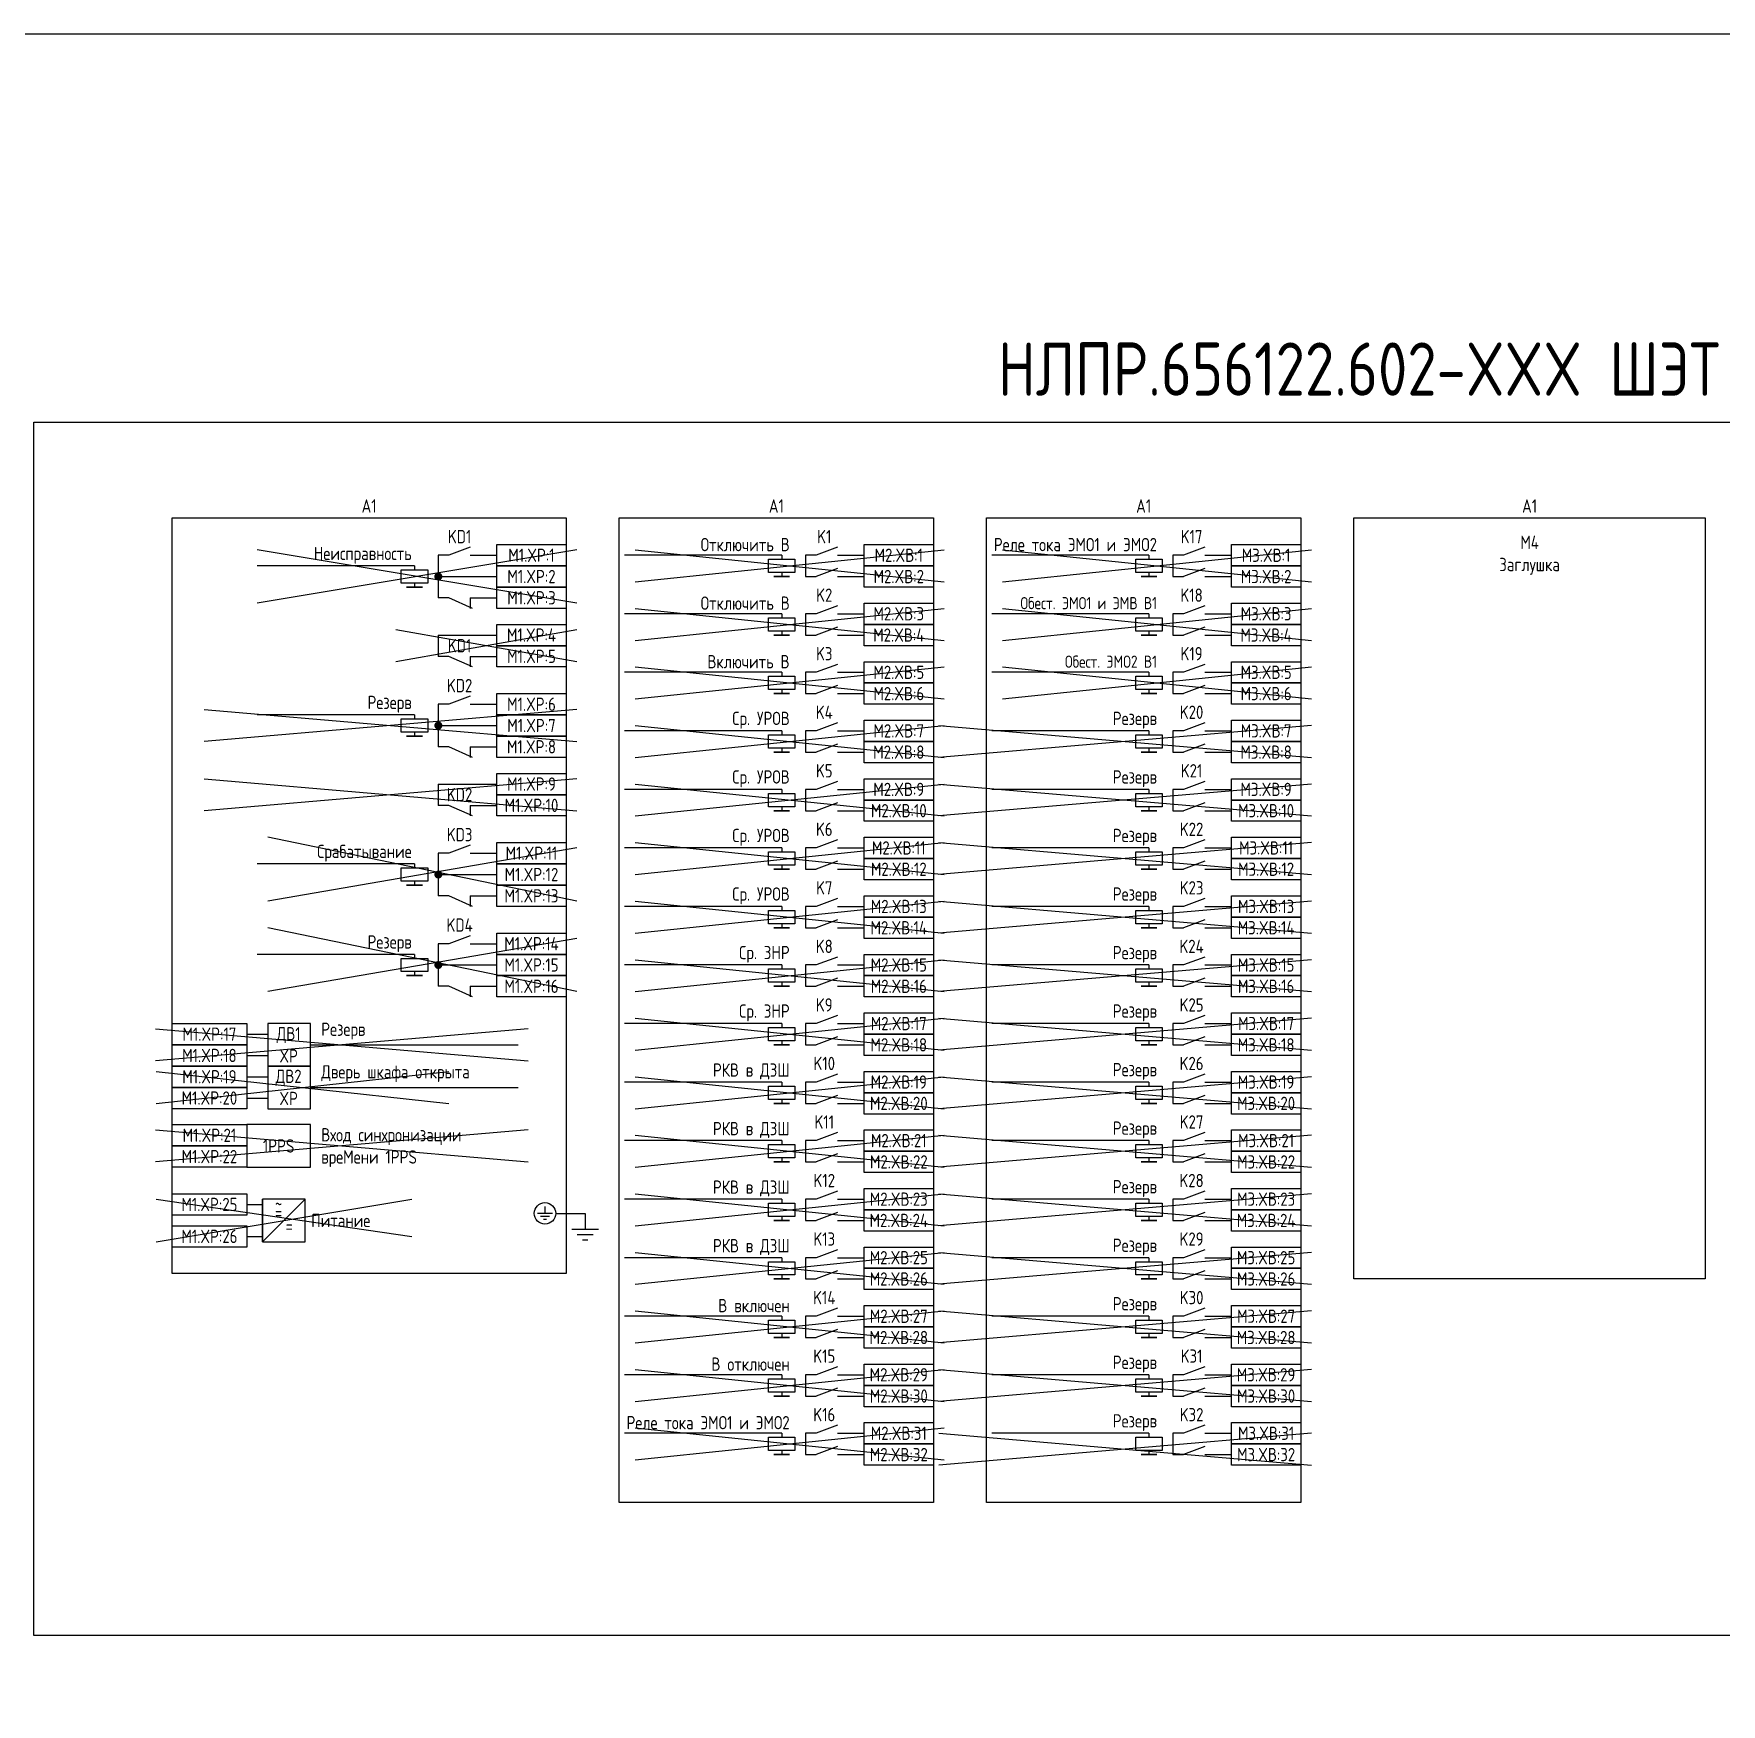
# Model space of a CAD drawing. Header units: millimetres. Extents: x -774 to 2891, y -90 to 618.
# Drawn here: x 0 to 317, y 304.1 to 618 of the extents above; entities that cross this region are included whole.
import ezdxf

# ---------------------------------------------------------------- set-up
doc = ezdxf.new("R2010")
doc.units = ezdxf.units.MM
doc.styles.add('Gost_type_A', font='GOST_A.TTF')

# ---------------------------------------------------------------- blocks, each defined once
blk = doc.blocks.new('POINT')
at = {"const_width": 0.75}
blk.add_lwpolyline([(-0.375, 0, 1), (0.375, 0, 1)], format="xyb", close=True, dxfattribs=at)

msp = doc.modelspace()

# ---------------------------------------------------------------- linework, layer by layer
at = {"color": 6}
for p, q in [((102, 511), (42, 521)), ((102, 521), (42, 511)), ((113, 521), (171, 515)), ((113, 515), (171, 521)), ((182, 521), (240, 515)), ((182, 515), (240, 521)), ((113, 510), (171, 504)), ((113, 504), (171, 510)), ((182, 510), (240, 504)), ((182, 504), (240, 510)), ((102, 506), (68, 500)), ((102, 500), (68, 506)), ((113, 499), (171, 493)), ((113, 493), (171, 499)), ((182, 499), (240, 493)), ((182, 493), (240, 499)), ((113, 488), (171, 482)), ((113, 482), (171, 488)), ((113, 477), (171, 471)), ((113, 471), (171, 477)), ((102, 455), (44, 467)), ((113, 466), (171, 460)), ((113, 460), (171, 466)), ((102, 465), (44, 455)), ((113, 455), (171, 449)), ((113, 449), (171, 455)), ((102, 438), (44, 450)), ((102, 448), (44, 438)), ((113, 444), (171, 438)), ((113, 438), (171, 444)), ((113, 433), (171, 427)), ((113, 427), (171, 433)), ((23, 423), (78, 417)), ((23, 417), (78, 423)), ((113, 422), (171, 416)), ((113, 416), (171, 422)), ((113, 411), (171, 405)), ((113, 405), (171, 411)), ((113, 400), (171, 394)), ((113, 394), (171, 400)), ((23, 399), (71, 392)), ((23, 391), (71, 399)), ((113, 389), (171, 383)), ((113, 383), (171, 389)), ((113, 378), (171, 372)), ((113, 372), (171, 378)), ((113, 367), (171, 361)), ((113, 361), (171, 367)), ((113, 356), (171, 350)), ((113, 350), (171, 356))]:
    msp.add_line(p, q, dxfattribs=at)
at = {"ltscale": 1.08}
for p, q in [((78, 520), (76, 520)), ((76, 520), (76, 512)), ((82, 520), (87, 520)), ((147, 520), (145, 520)), ((145, 520), (145, 516)), ((151, 520), (156, 520)), ((216, 520), (214, 520)), ((214, 520), (214, 516)), ((220, 520), (225, 520)), ((76, 516), (87, 516)), ((145, 516), (147, 516)), ((151, 516), (156, 516)), ((214, 516), (216, 516)), ((220, 516), (225, 516)), ((78, 512), (76, 512)), ((82, 512), (87, 512)), ((147, 509), (145, 509)), ((145, 509), (145, 505)), ((151, 509), (156, 509)), ((216, 509), (214, 509)), ((214, 509), (214, 505)), ((220, 509), (225, 509)), ((76, 505), (87, 505)), ((145, 505), (147, 505)), ((151, 505), (156, 505)), ((214, 505), (216, 505)), ((220, 505), (225, 505)), ((78, 501), (76, 501)), ((82, 501), (87, 501)), ((147, 498), (145, 498)), ((145, 498), (145, 494)), ((151, 498), (156, 498)), ((216, 498), (214, 498)), ((214, 498), (214, 494)), ((220, 498), (225, 498)), ((78, 492), (76, 492)), ((76, 492), (76, 484)), ((82, 492), (87, 492)), ((145, 494), (147, 494)), ((151, 494), (156, 494)), ((214, 494), (216, 494)), ((220, 494), (225, 494)), ((76, 488), (87, 488)), ((147, 487), (145, 487)), ((145, 487), (145, 483)), ((151, 487), (156, 487)), ((216, 487), (214, 487)), ((214, 487), (214, 483)), ((220, 487), (225, 487)), ((78, 484), (76, 484)), ((82, 484), (87, 484)), ((145, 483), (147, 483)), ((151, 483), (156, 483)), ((214, 483), (216, 483)), ((220, 483), (225, 483)), ((76, 477), (87, 477)), ((147, 476), (145, 476)), ((145, 476), (145, 472)), ((151, 476), (156, 476)), ((216, 476), (214, 476)), ((214, 476), (214, 472)), ((220, 476), (225, 476)), ((78, 473), (76, 473)), ((82, 473), (87, 473)), ((145, 472), (147, 472)), ((151, 472), (156, 472)), ((214, 472), (216, 472)), ((220, 472), (225, 472)), ((78, 464), (76, 464)), ((76, 464), (76, 456)), ((82, 464), (87, 464)), ((147, 465), (145, 465)), ((145, 465), (145, 461)), ((151, 465), (156, 465)), ((216, 465), (214, 465)), ((214, 465), (214, 461)), ((220, 465), (225, 465)), ((76, 460), (87, 460)), ((145, 461), (147, 461)), ((151, 461), (156, 461)), ((214, 461), (216, 461)), ((220, 461), (225, 461)), ((78, 456), (76, 456)), ((82, 456), (87, 456)), ((147, 454), (145, 454)), ((145, 454), (145, 450)), ((151, 454), (156, 454)), ((216, 454), (214, 454)), ((214, 454), (214, 450)), ((220, 454), (225, 454)), ((78, 447), (76, 447)), ((76, 447), (76, 439)), ((82, 447), (87, 447)), ((145, 450), (147, 450)), ((151, 450), (156, 450)), ((214, 450), (216, 450)), ((220, 450), (225, 450)), ((76, 443), (87, 443)), ((147, 443), (145, 443)), ((145, 443), (145, 439)), ((151, 443), (156, 443)), ((216, 443), (214, 443)), ((214, 443), (214, 439)), ((220, 443), (225, 443)), ((78, 439), (76, 439)), ((82, 439), (87, 439)), ((145, 439), (147, 439)), ((151, 439), (156, 439)), ((214, 439), (216, 439)), ((220, 439), (225, 439)), ((147, 432), (145, 432)), ((145, 432), (145, 428)), ((151, 432), (156, 432)), ((216, 432), (214, 432)), ((214, 432), (214, 428)), ((220, 432), (225, 432)), ((145, 428), (147, 428)), ((151, 428), (156, 428)), ((214, 428), (216, 428)), ((220, 428), (225, 428)), ((147, 421), (145, 421)), ((145, 421), (145, 417)), ((151, 421), (156, 421)), ((216, 421), (214, 421)), ((214, 421), (214, 417)), ((220, 421), (225, 421)), ((145, 417), (147, 417)), ((151, 417), (156, 417)), ((214, 417), (216, 417)), ((220, 417), (225, 417)), ((147, 410), (145, 410)), ((145, 410), (145, 406)), ((151, 410), (156, 410)), ((216, 410), (214, 410)), ((214, 410), (214, 406)), ((220, 410), (225, 410)), ((145, 406), (147, 406)), ((151, 406), (156, 406)), ((214, 406), (216, 406)), ((220, 406), (225, 406)), ((147, 399), (145, 399)), ((145, 399), (145, 395)), ((151, 399), (156, 399)), ((216, 399), (214, 399)), ((214, 399), (214, 395)), ((220, 399), (225, 399)), ((145, 395), (147, 395)), ((151, 395), (156, 395)), ((214, 395), (216, 395)), ((220, 395), (225, 395)), ((147, 388), (145, 388)), ((145, 388), (145, 384)), ((151, 388), (156, 388)), ((216, 388), (214, 388)), ((214, 388), (214, 384)), ((220, 388), (225, 388)), ((145, 384), (147, 384)), ((151, 384), (156, 384)), ((214, 384), (216, 384)), ((220, 384), (225, 384)), ((147, 377), (145, 377)), ((145, 377), (145, 373)), ((151, 377), (156, 377)), ((216, 377), (214, 377)), ((214, 377), (214, 373)), ((220, 377), (225, 377)), ((145, 373), (147, 373)), ((151, 373), (156, 373)), ((214, 373), (216, 373)), ((220, 373), (225, 373)), ((147, 366), (145, 366)), ((145, 366), (145, 362)), ((151, 366), (156, 366)), ((216, 366), (214, 366)), ((214, 366), (214, 362)), ((220, 366), (225, 366)), ((145, 362), (147, 362)), ((151, 362), (156, 362)), ((214, 362), (216, 362)), ((220, 362), (225, 362)), ((147, 355), (145, 355)), ((145, 355), (145, 351)), ((151, 355), (156, 355)), ((216, 355), (214, 355)), ((214, 355), (214, 351)), ((220, 355), (225, 355)), ((145, 351), (147, 351)), ((151, 351), (156, 351)), ((214, 351), (216, 351)), ((220, 351), (225, 351))]:
    msp.add_line(p, q, dxfattribs=at)
at = {"ltscale": 4.32}
for p, q in [((82, 521.5), (78, 520)), ((151, 521.5), (147, 520)), ((220, 521.5), (216, 520)), ((151, 517.5), (147, 516)), ((220, 517.5), (216, 516)), ((82.39, 510), (78, 512)), ((151, 510.5), (147, 509)), ((220, 510.5), (216, 509)), ((151, 506.5), (147, 505)), ((220, 506.5), (216, 505)), ((82.39, 499), (78, 501)), ((151, 499.5), (147, 498)), ((220, 499.5), (216, 498)), ((151, 495.5), (147, 494)), ((220, 495.5), (216, 494)), ((82, 493.5), (78, 492)), ((151, 488.5), (147, 487)), ((220, 488.5), (216, 487)), ((82.39, 482), (78, 484)), ((151, 484.5), (147, 483)), ((220, 484.5), (216, 483)), ((151, 477.5), (147, 476)), ((220, 477.5), (216, 476)), ((82.39, 471), (78, 473)), ((151, 473.5), (147, 472)), ((220, 473.5), (216, 472)), ((151, 466.5), (147, 465)), ((220, 466.5), (216, 465)), ((82, 465.5), (78, 464)), ((151, 462.5), (147, 461)), ((220, 462.5), (216, 461)), ((82.39, 454), (78, 456)), ((151, 455.5), (147, 454)), ((220, 455.5), (216, 454)), ((151, 451.5), (147, 450)), ((220, 451.5), (216, 450)), ((82, 448.5), (78, 447)), ((151, 444.5), (147, 443)), ((220, 444.5), (216, 443)), ((82.39, 437), (78, 439)), ((151, 440.5), (147, 439)), ((220, 440.5), (216, 439)), ((151, 433.5), (147, 432)), ((220, 433.5), (216, 432)), ((151, 429.5), (147, 428)), ((220, 429.5), (216, 428)), ((151, 422.5), (147, 421)), ((220, 422.5), (216, 421)), ((151, 418.5), (147, 417)), ((220, 418.5), (216, 417)), ((151, 411.5), (147, 410)), ((220, 411.5), (216, 410)), ((151, 407.5), (147, 406)), ((220, 407.5), (216, 406)), ((151, 400.5), (147, 399)), ((220, 400.5), (216, 399)), ((97.45, 396.32), (94.6, 396.32)), ((96.03, 397.6), (96.03, 396.32)), ((103.57, 396.32), (103.57, 393.32)), ((151, 396.5), (147, 395)), ((220, 396.5), (216, 395)), ((96.88, 395.75), (95.17, 395.75)), ((96.31, 395.18), (95.74, 395.18)), ((106.07, 393.32), (101.07, 393.32)), ((105.07, 392.32), (102.07, 392.32)), ((104.07, 391.32), (103.07, 391.32)), ((151, 389.5), (147, 388)), ((220, 389.5), (216, 388)), ((151, 385.5), (147, 384)), ((220, 385.5), (216, 384)), ((151, 378.5), (147, 377)), ((220, 378.5), (216, 377)), ((151, 374.5), (147, 373)), ((220, 374.5), (216, 373)), ((151, 367.5), (147, 366)), ((220, 367.5), (216, 366)), ((151, 363.5), (147, 362)), ((220, 363.5), (216, 362)), ((151, 356.5), (147, 355)), ((220, 356.5), (216, 355)), ((151, 352.5), (147, 351)), ((220, 352.5), (216, 351))]:
    msp.add_line(p, q, dxfattribs=at)
for p, q in [((140.5, 520), (111, 520)), ((140.5, 520), (140.5, 519.25)), ((209.5, 520), (180, 520)), ((209.5, 520), (209.5, 519.25)), ((71.5, 518), (42, 518)), ((71.5, 518), (71.5, 517.25)), ((140.5, 516.75), (140.5, 516)), ((209.5, 516.75), (209.5, 516)), ((71.5, 514.75), (71.5, 514)), ((82, 512), (82, 510)), ((140.5, 509), (111, 509)), ((140.5, 509), (140.5, 508.25)), ((209.5, 509), (180, 509)), ((209.5, 509), (209.5, 508.25)), ((76, 505), (76, 501)), ((140.5, 505.75), (140.5, 505)), ((209.5, 505.75), (209.5, 505)), ((82, 501), (82, 499)), ((140.5, 498), (111, 498)), ((140.5, 498), (140.5, 497.25)), ((209.5, 498), (180, 498)), ((209.5, 498), (209.5, 497.25)), ((140.5, 494.75), (140.5, 494)), ((209.5, 494.75), (209.5, 494)), ((71.5, 490), (42, 490)), ((71.5, 490), (71.5, 489.25)), ((71.5, 486.75), (71.5, 486)), ((140.5, 487), (111, 487)), ((140.5, 487), (140.5, 486.25)), ((209.5, 487), (180, 487)), ((209.5, 487), (209.5, 486.25)), ((82, 484), (82, 482)), ((140.5, 483.75), (140.5, 483)), ((209.5, 483.75), (209.5, 483)), ((76, 477), (76, 473)), ((140.5, 476), (111, 476)), ((140.5, 476), (140.5, 475.25)), ((209.5, 476), (180, 476)), ((209.5, 476), (209.5, 475.25)), ((82, 473), (82, 471)), ((140.5, 472.75), (140.5, 472)), ((209.5, 472.75), (209.5, 472)), ((140.5, 465), (111, 465)), ((140.5, 465), (140.5, 464.25)), ((209.5, 465), (180, 465)), ((209.5, 465), (209.5, 464.25)), ((71.5, 462), (42, 462)), ((71.5, 462), (71.5, 461.25)), ((140.5, 461.75), (140.5, 461)), ((209.5, 461.75), (209.5, 461)), ((71.5, 458.75), (71.5, 458)), ((82, 456), (82, 454)), ((140.5, 454), (111, 454)), ((140.5, 454), (140.5, 453.25)), ((209.5, 454), (180, 454)), ((209.5, 454), (209.5, 453.25)), ((140.5, 450.75), (140.5, 450)), ((209.5, 450.75), (209.5, 450)), ((71.5, 445), (42, 445)), ((71.5, 445), (71.5, 444.25)), ((71.5, 441.75), (71.5, 441)), ((140.5, 443), (111, 443)), ((140.5, 443), (140.5, 442.25)), ((209.5, 443), (180, 443)), ((209.5, 443), (209.5, 442.25)), ((82, 439), (82, 437)), ((140.5, 439.75), (140.5, 439)), ((209.5, 439.75), (209.5, 439)), ((140.5, 432), (111, 432)), ((140.5, 432), (140.5, 431.25)), ((209.5, 432), (180, 432)), ((209.5, 432), (209.5, 431.25)), ((40, 430), (44, 430)), ((52, 428), (91, 428)), ((140.5, 428.75), (140.5, 428)), ((209.5, 428.75), (209.5, 428)), ((40, 426), (44, 426)), ((40, 422), (44, 422)), ((52, 420), (91, 420)), ((140.5, 421), (111, 421)), ((140.5, 421), (140.5, 420.25)), ((209.5, 421), (180, 421)), ((209.5, 421), (209.5, 420.25)), ((40, 418), (44, 418)), ((140.5, 417.75), (140.5, 417)), ((209.5, 417.75), (209.5, 417)), ((140.5, 410), (111, 410)), ((140.5, 410), (140.5, 409.25)), ((209.5, 410), (180, 410)), ((209.5, 410), (209.5, 409.25)), ((140.5, 406.75), (140.5, 406)), ((209.5, 406.75), (209.5, 406)), ((43, 391), (43, 399)), ((43, 391), (51, 399)), ((98.05, 396.32), (103.57, 396.32)), ((140.5, 399), (111, 399)), ((140.5, 399), (140.5, 398.25)), ((209.5, 399), (180, 399)), ((209.5, 399), (209.5, 398.25)), ((140.5, 395.75), (140.5, 395)), ((209.5, 395.75), (209.5, 395)), ((140.5, 388), (111, 388)), ((140.5, 388), (140.5, 387.25)), ((209.5, 388), (180, 388)), ((209.5, 388), (209.5, 387.25)), ((140.5, 384.75), (140.5, 384)), ((209.5, 384.75), (209.5, 384)), ((140.5, 377), (111, 377)), ((140.5, 377), (140.5, 376.25)), ((209.5, 377), (180, 377)), ((209.5, 377), (209.5, 376.25)), ((140.5, 373.75), (140.5, 373)), ((209.5, 373.75), (209.5, 373)), ((140.5, 366), (111, 366)), ((140.5, 366), (140.5, 365.25)), ((209.5, 366), (180, 366)), ((209.5, 366), (209.5, 365.25)), ((140.5, 362.75), (140.5, 362)), ((209.5, 362.75), (209.5, 362)), ((140.5, 355), (111, 355)), ((140.5, 355), (140.5, 354.25)), ((209.5, 355), (180, 355)), ((209.5, 355), (209.5, 354.25)), ((140.5, 351.75), (140.5, 351)), ((209.5, 351.75), (209.5, 351))]:
    msp.add_line(p, q)
at = {"color": 114, "true_color": 0x139b48}
for p, q in [((32, 491), (102, 485)), ((102, 491), (32, 485)), ((170, 488), (240, 482)), ((240, 488), (170, 482)), ((32, 478), (102, 472)), ((102, 478), (32, 472)), ((170, 477), (240, 471)), ((240, 477), (170, 471)), ((170, 466), (240, 460)), ((240, 466), (170, 460)), ((170, 455), (240, 449)), ((240, 455), (170, 449)), ((170, 444), (240, 438)), ((240, 444), (170, 438)), ((170, 433), (240, 427)), ((240, 433), (170, 427)), ((22.88, 431), (92.88, 425)), ((92.88, 431), (22.88, 425)), ((170, 422), (240, 416)), ((240, 422), (170, 416)), ((22.88, 412), (92.88, 406)), ((92.88, 412), (22.88, 406)), ((170, 411), (240, 405)), ((240, 411), (170, 405)), ((170, 400), (240, 394)), ((240, 400), (170, 394)), ((170, 389), (240, 383)), ((240, 389), (170, 383)), ((170, 378), (240, 372)), ((240, 378), (170, 372)), ((170, 367), (240, 361)), ((240, 367), (170, 361)), ((170, 355), (240, 349)), ((240, 355), (170, 349))]:
    msp.add_line(p, q, dxfattribs=at)
at = {"ltscale": 4}
for p, q in [((40, 398), (43, 398)), ((40, 392), (43, 392))]:
    msp.add_line(p, q, dxfattribs=at)
for points in [[(-774, 618), (2891, 618), (2891, -90), (-774, -90)], [(0, 545), (757, 545), (757, 317), (0, 317)], [(26, 527), (100, 527), (100, 385), (26, 385)], [(110, 527), (169, 527), (169, 342), (110, 342)], [(179, 527), (238, 527), (238, 342), (179, 342)], [(248, 527), (314, 527), (314, 384), (248, 384)], [(87, 522), (100, 522), (100, 518), (87, 518)], [(156, 522), (169, 522), (169, 518), (156, 518)], [(225, 522), (238, 522), (238, 518), (225, 518)], [(74, 517.25), (74, 514.75), (69, 514.75), (69, 517.25)], [(87, 518), (100, 518), (100, 514), (87, 514)], [(143, 519.25), (143, 516.75), (138, 516.75), (138, 519.25)], [(156, 518), (169, 518), (169, 514), (156, 514)], [(212, 519.25), (212, 516.75), (207, 516.75), (207, 519.25)], [(225, 518), (238, 518), (238, 514), (225, 514)], [(73, 514), (70, 514)], [(87, 514), (100, 514), (100, 510), (87, 510)], [(142, 516), (139, 516)], [(211, 516), (208, 516)], [(156, 511), (169, 511), (169, 507), (156, 507)], [(225, 511), (238, 511), (238, 507), (225, 507)], [(143, 508.25), (143, 505.75), (138, 505.75), (138, 508.25)], [(212, 508.25), (212, 505.75), (207, 505.75), (207, 508.25)], [(87, 507), (100, 507), (100, 503), (87, 503)], [(142, 505), (139, 505)], [(156, 507), (169, 507), (169, 503), (156, 503)], [(211, 505), (208, 505)], [(225, 507), (238, 507), (238, 503), (225, 503)], [(87, 503), (100, 503), (100, 499), (87, 499)], [(156, 500), (169, 500), (169, 496), (156, 496)], [(225, 500), (238, 500), (238, 496), (225, 496)], [(143, 497.25), (143, 494.75), (138, 494.75), (138, 497.25)], [(156, 496), (169, 496), (169, 492), (156, 492)], [(212, 497.25), (212, 494.75), (207, 494.75), (207, 497.25)], [(225, 496), (238, 496), (238, 492), (225, 492)], [(87, 494), (100, 494), (100, 490), (87, 490)], [(142, 494), (139, 494)], [(211, 494), (208, 494)], [(74, 489.25), (74, 486.75), (69, 486.75), (69, 489.25)], [(87, 490), (100, 490), (100, 486), (87, 486)], [(156, 489), (169, 489), (169, 485), (156, 485)], [(225, 489), (238, 489), (238, 485), (225, 485)], [(73, 486), (70, 486)], [(87, 486), (100, 486), (100, 482), (87, 482)], [(143, 486.25), (143, 483.75), (138, 483.75), (138, 486.25)], [(212, 486.25), (212, 483.75), (207, 483.75), (207, 486.25)], [(142, 483), (139, 483)], [(156, 485), (169, 485), (169, 481), (156, 481)], [(211, 483), (208, 483)], [(225, 485), (238, 485), (238, 481), (225, 481)], [(87, 479), (100, 479), (100, 475), (87, 475)], [(156, 478), (169, 478), (169, 474), (156, 474)], [(225, 478), (238, 478), (238, 474), (225, 474)], [(87, 475), (100, 475), (100, 471), (87, 471)], [(143, 475.25), (143, 472.75), (138, 472.75), (138, 475.25)], [(156, 474), (169, 474), (169, 470), (156, 470)], [(212, 475.25), (212, 472.75), (207, 472.75), (207, 475.25)], [(225, 474), (238, 474), (238, 470), (225, 470)], [(142, 472), (139, 472)], [(211, 472), (208, 472)], [(87, 466), (100, 466), (100, 462), (87, 462)], [(156, 467), (169, 467), (169, 463), (156, 463)], [(225, 467), (238, 467), (238, 463), (225, 463)], [(143, 464.25), (143, 461.75), (138, 461.75), (138, 464.25)], [(156, 463), (169, 463), (169, 459), (156, 459)], [(212, 464.25), (212, 461.75), (207, 461.75), (207, 464.25)], [(225, 463), (238, 463), (238, 459), (225, 459)], [(74, 461.25), (74, 458.75), (69, 458.75), (69, 461.25)], [(87, 462), (100, 462), (100, 458), (87, 458)], [(142, 461), (139, 461)], [(211, 461), (208, 461)], [(73, 458), (70, 458)], [(87, 458), (100, 458), (100, 454), (87, 454)], [(156, 456), (169, 456), (169, 452), (156, 452)], [(225, 456), (238, 456), (238, 452), (225, 452)], [(143, 453.25), (143, 450.75), (138, 450.75), (138, 453.25)], [(156, 452), (169, 452), (169, 448), (156, 448)], [(212, 453.25), (212, 450.75), (207, 450.75), (207, 453.25)], [(225, 452), (238, 452), (238, 448), (225, 448)], [(87, 449), (100, 449), (100, 445), (87, 445)], [(142, 450), (139, 450)], [(211, 450), (208, 450)], [(74, 444.25), (74, 441.75), (69, 441.75), (69, 444.25)], [(87, 445), (100, 445), (100, 441), (87, 441)], [(156, 445), (169, 445), (169, 441), (156, 441)], [(225, 445), (238, 445), (238, 441), (225, 441)], [(73, 441), (70, 441)], [(87, 441), (100, 441), (100, 437), (87, 437)], [(143, 442.25), (143, 439.75), (138, 439.75), (138, 442.25)], [(156, 441), (169, 441), (169, 437), (156, 437)], [(212, 442.25), (212, 439.75), (207, 439.75), (207, 442.25)], [(225, 441), (238, 441), (238, 437), (225, 437)], [(142, 439), (139, 439)], [(211, 439), (208, 439)], [(26, 432), (40, 432), (40, 428), (26, 428)], [(143, 431.25), (143, 428.75), (138, 428.75), (138, 431.25)], [(156, 434), (169, 434), (169, 430), (156, 430)], [(212, 431.25), (212, 428.75), (207, 428.75), (207, 431.25)], [(225, 434), (238, 434), (238, 430), (225, 430)], [(26, 428), (40, 428), (40, 424), (26, 424)], [(142, 428), (139, 428)], [(156, 430), (169, 430), (169, 426), (156, 426)], [(211, 428), (208, 428)], [(225, 430), (238, 430), (238, 426), (225, 426)], [(26, 424), (40, 424), (40, 420), (26, 420)], [(156, 423), (169, 423), (169, 419), (156, 419)], [(225, 423), (238, 423), (238, 419), (225, 419)], [(26, 420), (40, 420), (40, 416), (26, 416)], [(143, 420.25), (143, 417.75), (138, 417.75), (138, 420.25)], [(156, 419), (169, 419), (169, 415), (156, 415)], [(212, 420.25), (212, 417.75), (207, 417.75), (207, 420.25)], [(225, 419), (238, 419), (238, 415), (225, 415)], [(142, 417), (139, 417)], [(211, 417), (208, 417)], [(26, 413), (40, 413), (40, 409), (26, 409)], [(26, 409), (40, 409), (40, 405), (26, 405)], [(143, 409.25), (143, 406.75), (138, 406.75), (138, 409.25)], [(156, 412), (169, 412), (169, 408), (156, 408)], [(212, 409.25), (212, 406.75), (207, 406.75), (207, 409.25)], [(225, 412), (238, 412), (238, 408), (225, 408)], [(142, 406), (139, 406)], [(156, 408), (169, 408), (169, 404), (156, 404)], [(211, 406), (208, 406)], [(225, 408), (238, 408), (238, 404), (225, 404)], [(26, 400), (40, 400), (40, 396), (26, 396)], [(156, 401), (169, 401), (169, 397), (156, 397)], [(225, 401), (238, 401), (238, 397), (225, 397)], [(143, 398.25), (143, 395.75), (138, 395.75), (138, 398.25)], [(156, 397), (169, 397), (169, 393), (156, 393)], [(212, 398.25), (212, 395.75), (207, 395.75), (207, 398.25)], [(225, 397), (238, 397), (238, 393), (225, 393)], [(26, 394), (40, 394), (40, 390), (26, 390)], [(142, 395), (139, 395)], [(211, 395), (208, 395)], [(156, 390), (169, 390), (169, 386), (156, 386)], [(225, 390), (238, 390), (238, 386), (225, 386)], [(143, 387.25), (143, 384.75), (138, 384.75), (138, 387.25)], [(212, 387.25), (212, 384.75), (207, 384.75), (207, 387.25)], [(142, 384), (139, 384)], [(156, 386), (169, 386), (169, 382), (156, 382)], [(211, 384), (208, 384)], [(225, 386), (238, 386), (238, 382), (225, 382)], [(156, 379), (169, 379), (169, 375), (156, 375)], [(225, 379), (238, 379), (238, 375), (225, 375)], [(143, 376.25), (143, 373.75), (138, 373.75), (138, 376.25)], [(156, 375), (169, 375), (169, 371), (156, 371)], [(212, 376.25), (212, 373.75), (207, 373.75), (207, 376.25)], [(225, 375), (238, 375), (238, 371), (225, 371)], [(142, 373), (139, 373)], [(211, 373), (208, 373)], [(156, 368), (169, 368), (169, 364), (156, 364)], [(225, 368), (238, 368), (238, 364), (225, 364)], [(143, 365.25), (143, 362.75), (138, 362.75), (138, 365.25)], [(212, 365.25), (212, 362.75), (207, 362.75), (207, 365.25)], [(142, 362), (139, 362)], [(156, 364), (169, 364), (169, 360), (156, 360)], [(211, 362), (208, 362)], [(225, 364), (238, 364), (238, 360), (225, 360)], [(156, 357), (169, 357), (169, 353), (156, 353)], [(225, 357), (238, 357), (238, 353), (225, 353)], [(143, 354.25), (143, 351.75), (138, 351.75), (138, 354.25)], [(156, 353), (169, 353), (169, 349), (156, 349)], [(212, 354.25), (212, 351.75), (207, 351.75), (207, 354.25)], [(225, 353), (238, 353), (238, 349), (225, 349)], [(142, 351), (139, 351)], [(211, 351), (208, 351)]]:
    msp.add_lwpolyline(points, close=True)
for points in [[(44, 424), (52, 424), (52, 432), (44, 432)], [(44, 416), (52, 416), (52, 424), (44, 424)], [(40, 405), (52, 405), (52, 413), (40, 413)], [(43, 391), (51, 391), (51, 399), (43, 399)]]:
    msp.add_lwpolyline(points, close=True, dxfattribs=at)
msp.add_circle((96.03, 396.32), 2.02)

# ---------------------------------------------------------------- block references
for p in [(76, 516), (76, 488), (76, 460), (76, 443)]:
    msp.add_blockref('POINT', p)

# ---------------------------------------------------------------- texts
at = {"style": 'Gost_type_A'}
for s, insert, char_height, width, attachment_point, line_spacing_factor in [('НЛПР.656122.602-XXX ШЭТ 451.01-0 Э5 ЮНИТ-М514-СВ101 (v00-03 2026-03-17)', (378.5, 549), 10, 757.0049, 8, 0.9), ('A1', (63, 528), 2.5, 74.0002, 8, 0.9), ('A1', (139.5, 528), 2.5, 59, 8, 0.9), ('A1', (208.5, 528), 2.5, 59, 8, 0.9), ('A1', (281, 528), 2.5, 66, 8, 0.9), ('Неисправность', (71, 520), 2.5, 37, 6, 0.8), ('Резерв', (71, 492), 2.5, 37, 6, 0.8), ('Срабатывание', (71, 464), 2.5, 37, 6, 0.8), ('Резерв', (71, 447), 2.5, 37, 6, 0.8)]:
    msp.add_mtext(s, dxfattribs=dict(at, insert=insert, char_height=char_height, width=width, attachment_point=attachment_point, line_spacing_factor=line_spacing_factor))
at = {"char_height": 2.5, "style": 'Gost_type_A'}
for s, insert, width, attachment_point in [('KD1', (80, 523.5), 8, 5), ('Отключить В', (142, 522), 31.0015, 6), ('K1', (148.5, 523.5), 5, 5), ('Реле тока ЭМО1 и ЭМО2', (211, 522), 31.0015, 6), ('K17', (217.5, 523.5), 5, 5), ('M4\\PЗаглушка', (281, 520), 66, 5), ('M1.XP:1', (93.5, 520), 13, 5), ('M2.XВ:1', (162.5, 520), 13, 5), ('M3.XВ:1', (231.5, 520), 13, 5), ('M1.XP:2', (93.5, 516), 13, 5), ('M2.XВ:2', (162.5, 516), 13, 5), ('M3.XВ:2', (231.5, 516), 13, 5), ('K2', (148.5, 512.5), 5, 5), ('K18', (217.5, 512.5), 5, 5), ('M1.XP:3', (93.5, 512), 13, 5), ('Отключить В', (142, 511), 31.0015, 6), ('{\\H0.91667x;\\C6;Обест. ЭМО1 и ЭМВ В1}', (211, 511), 31.0015, 6), ('M2.XВ:3', (162.5, 509), 13, 5), ('M3.XВ:3', (231.5, 509), 13, 5), ('KD1', (80, 503), 8, 5), ('M1.XP:4', (93.5, 505), 13, 5), ('M2.XВ:4', (162.5, 505), 13, 5), ('M3.XВ:4', (231.5, 505), 13, 5), ('M1.XP:5', (93.5, 501), 13, 5), ('Включить B', (142, 500), 31.0015, 6), ('K3', (148.5, 501.5), 5, 5), ('{\\H0.91667x;\\C6;Обест. ЭМО2 В1}', (211, 500), 31.0015, 6), ('K19', (217.5, 501.5), 5, 5), ('M2.XВ:5', (162.5, 498), 13, 5), ('M3.XВ:5', (231.5, 498), 13, 5), ('KD2', (80, 495.5), 8, 5), ('M2.XВ:6', (162.5, 494), 13, 5), ('M3.XВ:6', (231.5, 494), 13, 5), ('M1.XP:6', (93.5, 492), 13, 5), ('K4', (148.5, 490.5), 5, 5), ('K20', (217.5, 490.5), 5, 5), ('M1.XP:7', (93.5, 488), 13, 5), ('Ср. УРОВ', (142, 489), 31.0015, 6), ('M2.XВ:7', (162.5, 487), 13, 5), ('Резерв', (211, 489), 31.0015, 6), ('M3.XВ:7', (231.5, 487), 13, 5), ('M1.XP:8', (93.5, 484), 13, 5), ('M2.XВ:8', (162.5, 483), 13, 5), ('M3.XВ:8', (231.5, 483), 13, 5), ('Ср. УРОВ', (142, 478), 31.0015, 6), ('K5', (148.5, 479.5), 5, 5), ('Резерв', (211, 478), 31.0015, 6), ('K21', (217.5, 479.5), 5, 5), ('KD2', (80, 475), 8, 5), ('M1.XP:9', (93.5, 477), 13, 5), ('M2.XВ:9', (162.5, 476), 13, 5), ('M3.XВ:9', (231.5, 476), 13, 5), ('M1.XP:10', (93.5, 473), 13, 5), ('M2.XВ:10', (162.5, 472), 13, 5), ('M3.XВ:10', (231.5, 472), 13, 5), ('K6', (148.5, 468.5), 5, 5), ('K22', (217.5, 468.5), 5, 5), ('KD3', (80, 467.5), 8, 5), ('Ср. УРОВ', (142, 467), 31.0015, 6), ('M2.XВ:11', (162.5, 465), 13, 5), ('Резерв', (211, 467), 31.0015, 6), ('M3.XВ:11', (231.5, 465), 13, 5), ('M1.XP:11', (93.5, 464), 13, 5), ('M1.XP:12', (93.5, 460), 13, 5), ('M2.XВ:12', (162.5, 461), 13, 5), ('M3.XВ:12', (231.5, 461), 13, 5), ('M1.XP:13', (93.5, 456), 13, 5), ('Ср. УРОВ', (142, 456), 31.0015, 6), ('K7', (148.5, 457.5), 5, 5), ('Резерв', (211, 456), 31.0015, 6), ('K23', (217.5, 457.5), 5, 5), ('M2.XВ:13', (162.5, 454), 13, 5), ('M3.XВ:13', (231.5, 454), 13, 5), ('KD4', (80, 450.5), 8, 5), ('M2.XВ:14', (162.5, 450), 13, 5), ('M3.XВ:14', (231.5, 450), 13, 5), ('M1.XP:14', (93.5, 447), 13, 5), ('K8', (148.5, 446.5), 5, 5), ('K24', (217.5, 446.5), 5, 5), ('M1.XP:15', (93.5, 443), 13, 5), ('Ср. ЗНР', (142, 445), 31.0015, 6), ('M2.XВ:15', (162.5, 443), 13, 5), ('Резерв', (211, 445), 31.0015, 6), ('M3.XВ:15', (231.5, 443), 13, 5), ('M1.XP:16', (93.5, 439), 13, 5), ('M2.XВ:16', (162.5, 439), 13, 5), ('M3.XВ:16', (231.5, 439), 13, 5), ('Ср. ЗНР', (142, 434), 31.0015, 6), ('K9', (148.5, 435.5), 5, 5), ('Резерв', (211, 434), 31.0015, 6), ('K25', (217.5, 435.5), 5, 5), ('M1.XP:17', (33, 430), 14, 5), ('ДВ1 XP', (47.88, 428), 7.7588, 5), ('Резерв', (54, 429), 27.8465, 7), ('M2.XВ:17', (162.5, 432), 13, 5), ('M3.XВ:17', (231.5, 432), 13, 5), ('M2.XВ:18', (162.5, 428), 13, 5), ('M3.XВ:18', (231.5, 428), 13, 5), ('M1.XP:18', (33, 426), 14, 5), ('K10', (148.5, 424.5), 5, 5), ('K26', (217.5, 424.5), 5, 5), ('M1.XP:19', (33, 422), 14, 5), ('ДВ2 XP', (47.88, 420), 7.7588, 5), ('Дверь шкафа открыта', (54, 421), 35.9749, 7), ('РКВ в ДЗШ', (142, 423), 31.0015, 6), ('M2.XВ:19', (162.5, 421), 13, 5), ('Резерв', (211, 423), 31.0015, 6), ('M3.XВ:19', (231.5, 421), 13, 5), ('M1.XP:20', (33, 418), 14, 5), ('M2.XВ:20', (162.5, 417), 13, 5), ('M3.XВ:20', (231.5, 417), 13, 5), ('M1.XP:21', (33, 411), 14, 5), ('Вход синхронизации\\PвреMени 1PPS', (54, 405), 35.9749, 7), ('РКВ в ДЗШ', (142, 412), 31.0015, 6), ('K11', (148.5, 413.5), 5, 5), ('Резерв', (211, 412), 31.0015, 6), ('K27', (217.5, 413.5), 5, 5), ('1PPS', (46, 409), 12, 5), ('M2.XВ:21', (162.5, 410), 13, 5), ('M3.XВ:21', (231.5, 410), 13, 5), ('M1.XP:22', (33, 407), 14, 5), ('M2.XВ:22', (162.5, 406), 13, 5), ('M3.XВ:22', (231.5, 406), 13, 5), ('K12', (148.5, 402.5), 5, 5), ('Резерв', (211, 401), 31.0015, 6), ('K28', (217.5, 402.5), 5, 5), ('РКВ в ДЗШ', (142, 401), 31.0015, 6), ('M2.XВ:23', (162.5, 399), 13, 5), ('M3.XВ:23', (231.5, 399), 13, 5), ('M1.XP:25', (33, 398), 13.9956, 5), ('~', (46, 398.03), 2.7, 5), ('=', (46, 396.53), 6, 5), ('Питание', (57.67, 394.99), 11.3452, 5), ('M2.XВ:24', (162.5, 395), 13, 5), ('M3.XВ:24', (231.5, 395), 13, 5), ('M1.XP:26', (33, 392), 13.9956, 5), ('=', (48, 394), 6, 5), ('РКВ в ДЗШ', (142, 390), 31.0015, 6), ('K13', (148.5, 391.5), 5, 5), ('Резерв', (211, 390), 31.0015, 6), ('K29', (217.5, 391.5), 5, 5), ('M2.XВ:25', (162.5, 388), 13, 5), ('M3.XВ:25', (231.5, 388), 13, 5), ('M2.XВ:26', (162.5, 384), 13, 5), ('M3.XВ:26', (231.5, 384), 13, 5), ('K14', (148.5, 380.5), 5, 5), ('Резерв', (211, 379), 31.0015, 6), ('K30', (217.5, 380.5), 5, 5), ('B включен', (142, 379), 31.0015, 6), ('M2.XВ:27', (162.5, 377), 13, 5), ('M3.XВ:27', (231.5, 377), 13, 5), ('M2.XВ:28', (162.5, 373), 13, 5), ('M3.XВ:28', (231.5, 373), 13, 5), ('B отключен', (142, 368), 31.0015, 6), ('K15', (148.5, 369.5), 5, 5), ('Резерв', (211, 368), 31.0015, 6), ('K31', (217.5, 369.5), 5, 5), ('M2.XВ:29', (162.5, 366), 13, 5), ('M3.XВ:29', (231.5, 366), 13, 5), ('M2.XВ:30', (162.5, 362), 13, 5), ('M3.XВ:30', (231.5, 362), 13, 5), ('Реле тока ЭМО1 и ЭМО2', (142, 357), 31.0015, 6), ('K16', (148.5, 358.5), 5, 5), ('Резерв', (211, 357), 31.0015, 6), ('K32', (217.5, 358.5), 5, 5), ('M2.XВ:31', (162.5, 355), 13, 5), ('M3.XВ:31', (231.5, 355), 13, 5), ('M2.XВ:32', (162.5, 351), 13, 5), ('M3.XВ:32', (231.5, 351), 13, 5)]:
    msp.add_mtext(s, dxfattribs=dict(at, insert=insert, width=width, attachment_point=attachment_point))

doc.saveas('drawing.dxf')
